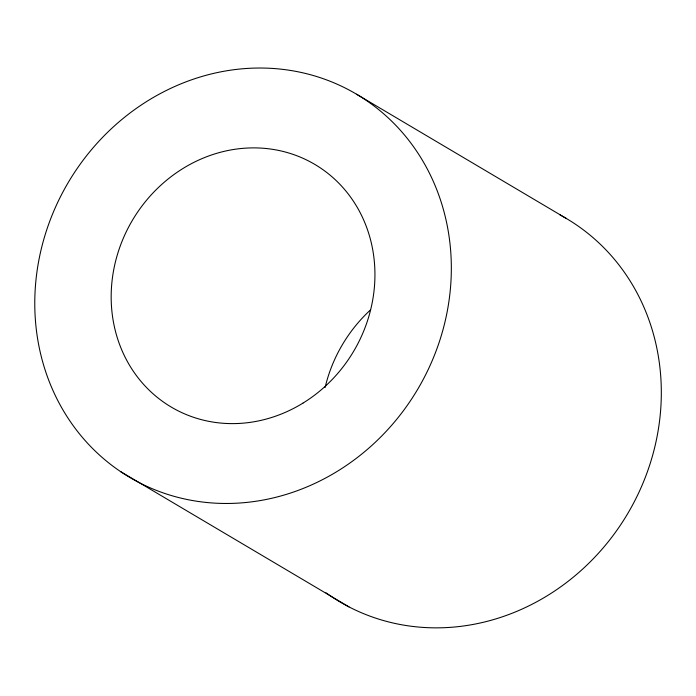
<?xml version="1.0" encoding="UTF-8"?>
<svg xmlns="http://www.w3.org/2000/svg" width="696" height="696" viewBox="0 0 696 696"><rect width="100%" height="100%" fill="white"/><g stroke="black" fill="none" stroke-linecap="round" stroke-linejoin="round"><path stroke-width="1.04" d="M356.561 94.221A222.633 203.023 -59.4 0 1 337.577 471.157A222.633 203.023 -59.4 0 1 35.061 291.885A222.633 203.023 -59.4 0 1 356.561 94.221L566.535 218.596M120.434 471.505L349 606.895M559.949 214.873A222.633 203.023 -59.4 0 1 625.243 517.685A222.633 203.023 -59.4 0 1 325.972 592.792M325.093 387.541A140.975 128.56 -59.4 0 1 370.22 310.172M302.908 403.149A140.975 128.551 -59.4 0 0 314.931 164.474A140.975 128.551 -59.4 0 0 111.351 289.632A140.975 128.551 -59.4 0 0 302.908 403.149"/></g></svg>
